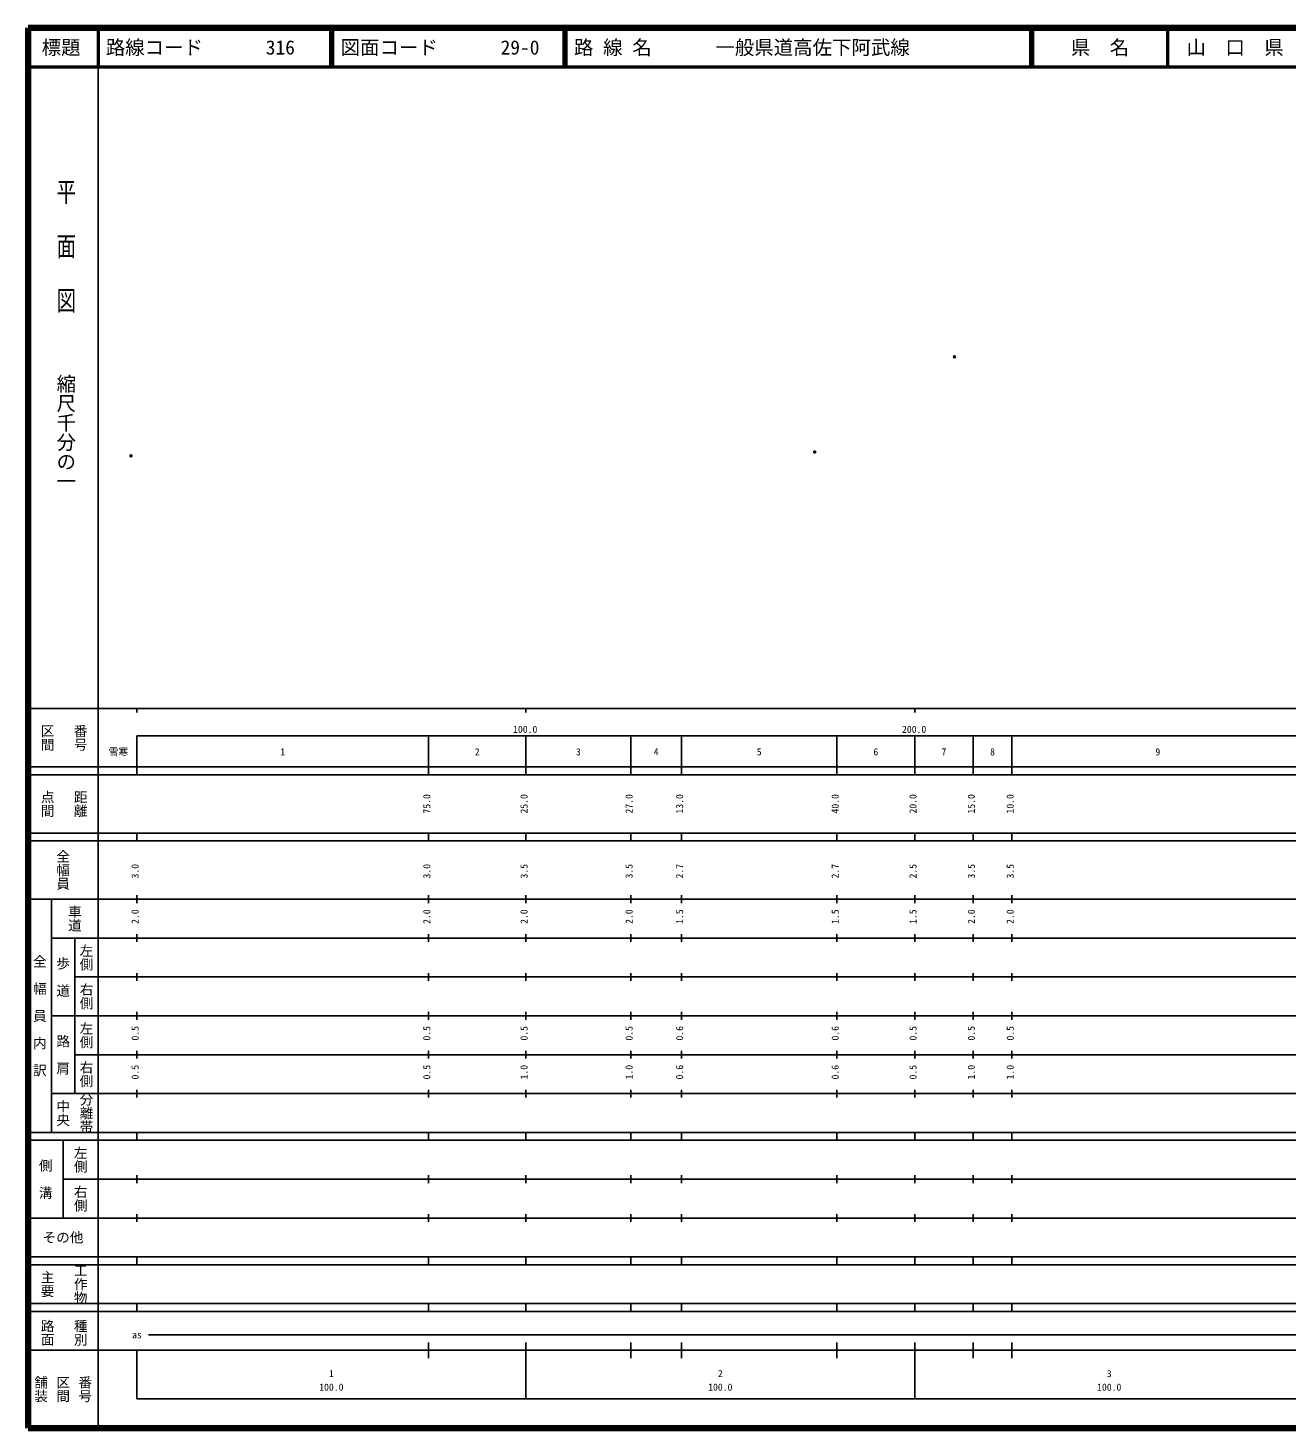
# Model space of a CAD drawing. Units: millimetres on the paper. Extents: x 40 to 680, y 20 to 380.
# Drawn here: x 40 to 363.7, y 20 to 380 of the extents above; entities that cross this region are included whole.
import ezdxf
from ezdxf.enums import TextEntityAlignment as Align

# ---------------------------------------------------------------- set-up
doc = ezdxf.new("R2010")
doc.units = ezdxf.units.MM
doc.header["$PDMODE"] = 32
doc.header["$PDSIZE"] = 0.5
doc.layers.add('M-OTRS', color=6, linetype='Continuous')
doc.layers.add('M-TTL-TXT', color=7, linetype='Continuous')
for name, color, linetype, lineweight in [('M-TTL', 2, 'Continuous', 140), ('M-TTL-BAND', 7, 'Continuous', 25), ('M-TTL-LINE', 7, 'Continuous', 50)]:
    doc.layers.add(name, color=color, linetype=linetype, lineweight=lineweight)
doc.styles.add('@ＭＳ ゴシック', font='')
doc.styles.add('ＭＳ ゴシック', font='')
doc.styles.get('@ＭＳ ゴシック').set_extended_font_data('@MS Gothic')
doc.styles.get('ＭＳ ゴシック').set_extended_font_data('MS Gothic')

msp = doc.modelspace()

# ---------------------------------------------------------------- linework, layer by layer
at = {"layer": 'M-OTRS'}
for p in [(278.215, 295.42), (66.481, 269.988), (242.262, 270.969)]:
    msp.add_point(p, dxfattribs=at)
at = {"layer": 'M-TTL'}
for p, q in [((40, 380), (40, 20)), ((680, 380), (40, 380)), ((40, 20), (680, 20))]:
    msp.add_line(p, q, dxfattribs=at)
at = {"layer": 'M-TTL-BAND'}
for p, q in [((58, 370), (58, 20)), ((40, 205), (579, 205)), ((68, 205), (68, 204)), ((168, 205), (168, 204)), ((268, 205), (268, 204)), ((68, 198), (579, 198)), ((68, 198), (68, 188)), ((143, 188), (143, 198)), ((168, 188), (168, 198)), ((195, 188), (195, 198)), ((208, 188), (208, 198)), ((248, 188), (248, 198)), ((268, 188), (268, 198)), ((283, 188), (283, 198)), ((293, 188), (293, 198)), ((40, 190), (579, 190)), ((40, 188), (579, 188)), ((40, 173), (579, 173)), ((68, 171), (68, 173)), ((143, 171), (143, 173)), ((168, 171), (168, 173)), ((195, 171), (195, 173)), ((208, 171), (208, 173)), ((248, 171), (248, 173)), ((268, 171), (268, 173)), ((283, 171), (283, 173)), ((293, 171), (293, 173)), ((40, 171), (579, 171)), ((40, 156), (579, 156)), ((46, 96), (46, 156)), ((68, 155), (68, 157)), ((143, 155), (143, 157)), ((168, 155), (168, 157)), ((195, 155), (195, 157)), ((208, 155), (208, 157)), ((248, 155), (248, 157)), ((268, 155), (268, 157)), ((283, 155), (283, 157)), ((293, 155), (293, 157)), ((46, 146), (579, 146)), ((52, 146), (52, 106)), ((68, 145), (68, 147)), ((143, 145), (143, 147)), ((168, 145), (168, 147)), ((195, 145), (195, 147)), ((208, 145), (208, 147)), ((248, 145), (248, 147)), ((268, 145), (268, 147)), ((283, 145), (283, 147)), ((293, 145), (293, 147)), ((68, 135), (68, 137)), ((143, 135), (143, 137)), ((168, 135), (168, 137)), ((195, 135), (195, 137)), ((208, 135), (208, 137)), ((248, 135), (248, 137)), ((268, 135), (268, 137)), ((283, 135), (283, 137)), ((293, 135), (293, 137)), ((52, 136), (579, 136)), ((46, 126), (579, 126)), ((68, 125), (68, 127)), ((143, 125), (143, 127)), ((168, 125), (168, 127)), ((195, 125), (195, 127)), ((208, 125), (208, 127)), ((248, 125), (248, 127)), ((268, 125), (268, 127)), ((283, 125), (283, 127)), ((293, 125), (293, 127)), ((52, 116), (579, 116)), ((68, 115), (68, 117)), ((143, 115), (143, 117)), ((168, 115), (168, 117)), ((195, 115), (195, 117)), ((208, 115), (208, 117)), ((248, 115), (248, 117)), ((268, 115), (268, 117)), ((283, 115), (283, 117)), ((293, 115), (293, 117)), ((46, 106), (579, 106)), ((68, 105), (68, 107)), ((143, 105), (143, 107)), ((168, 105), (168, 107)), ((195, 105), (195, 107)), ((208, 105), (208, 107)), ((248, 105), (248, 107)), ((268, 105), (268, 107)), ((283, 105), (283, 107)), ((293, 105), (293, 107)), ((40, 96), (579, 96)), ((40, 94), (579, 94)), ((49, 94), (49, 74)), ((68, 94), (68, 96)), ((143, 94), (143, 96)), ((168, 94), (168, 96)), ((195, 94), (195, 96)), ((208, 94), (208, 96)), ((248, 94), (248, 96)), ((268, 94), (268, 96)), ((283, 94), (283, 96)), ((293, 94), (293, 96)), ((49, 84), (579, 84)), ((68, 83), (68, 85)), ((143, 83), (143, 85)), ((168, 83), (168, 85)), ((195, 83), (195, 85)), ((208, 83), (208, 85)), ((248, 83), (248, 85)), ((268, 83), (268, 85)), ((283, 83), (283, 85)), ((293, 83), (293, 85)), ((40, 74), (579, 74)), ((68, 73), (68, 75)), ((143, 73), (143, 75)), ((168, 73), (168, 75)), ((195, 73), (195, 75)), ((208, 73), (208, 75)), ((248, 73), (248, 75)), ((268, 73), (268, 75)), ((283, 73), (283, 75)), ((293, 73), (293, 75)), ((40, 64), (579, 64)), ((40, 62), (579, 62)), ((68, 62), (68, 64)), ((143, 62), (143, 64)), ((168, 62), (168, 64)), ((195, 62), (195, 64)), ((208, 62), (208, 64)), ((248, 62), (248, 64)), ((268, 62), (268, 64)), ((283, 62), (283, 64)), ((293, 62), (293, 64)), ((40, 52), (579, 52)), ((68, 50), (68, 52)), ((143, 50), (143, 52)), ((168, 50), (168, 52)), ((195, 50), (195, 52)), ((208, 50), (208, 52)), ((248, 50), (248, 52)), ((268, 50), (268, 52)), ((283, 50), (283, 52)), ((293, 50), (293, 52)), ((40, 50), (579, 50)), ((71, 44), (565, 44)), ((40, 40), (579, 40)), ((68, 40), (68, 27.5)), ((143, 38), (143, 42)), ((168, 27.5), (168, 42)), ((195, 38), (195, 42)), ((208, 38), (208, 42)), ((248, 38), (248, 42)), ((268, 27.5), (268, 42)), ((283, 38), (283, 42)), ((293, 38), (293, 42)), ((68, 27.5), (579, 27.5))]:
    msp.add_line(p, q, dxfattribs=at)
at = {"layer": 'M-TTL-LINE'}
for p, q in [((58, 380), (58, 370)), ((117.75, 380), (117.75, 370)), ((118.25, 380), (118.25, 370)), ((177.75, 380), (177.75, 370)), ((178.25, 380), (178.25, 370)), ((297.75, 380), (297.75, 370)), ((298.25, 380), (298.25, 370)), ((333, 380), (333, 370)), ((40, 370), (680, 370))]:
    msp.add_line(p, q, dxfattribs=at)

# ---------------------------------------------------------------- texts
at = {"layer": 'M-TTL-BAND', "style": '@ＭＳ ゴシック', "width": 1.4}
msp.add_text('平  面  図', height=3.666, rotation=270, dxfattribs=at).set_placement((49.777, 306.475), align=Align.MIDDLE_RIGHT)
at = {"layer": 'M-TTL-BAND', "style": '@ＭＳ ゴシック'}
msp.add_text('縮尺千分の一', height=3.666, rotation=270, dxfattribs=at).set_placement((49.777, 261.03), align=Align.MIDDLE_RIGHT)
for s, p in [('区間', (45, 197.5)), ('番号', (53.5, 197.5)), ('点間', (45, 180.5)), ('距離', (53.5, 180.5)), ('全幅員', (49, 163.5)), ('車道', (52, 151)), ('左側', (55, 141)), ('全\u3000幅\u3000員\u3000内\u3000訳', (43, 126)), ('歩\u3000道', (49, 136)), ('右側', (55, 131)), ('左側', (55, 121)), ('路\u3000肩', (49, 116)), ('右側', (55, 111)), ('分離帯', (55, 101)), ('中央', (49, 101)), ('左側', (53.5, 89)), ('側\u3000溝', (44.5, 84)), ('右側', (53.5, 79)), ('工作物', (53.5, 57)), ('主要', (45, 57)), ('路面', (45, 44.5)), ('種別', (53.5, 44.5)), ('舗装', (43.333, 30)), ('区間', (49, 30)), ('番号', (54.667, 30))]:
    msp.add_text(s, height=2.566, rotation=270, dxfattribs=at).set_placement(p, align=Align.MIDDLE_CENTER)
at = {"layer": 'M-TTL-BAND', "style": 'ＭＳ ゴシック'}
for s, p in [('100.0', (167.844, 198.195)), ('200.0', (267.844, 198.195)), ('雪寒', (63.253, 192.405)), ('1', (105.5, 192.405)), ('2', (155.5, 192.405)), ('3', (181.5, 192.405)), ('4', (201.5, 192.405)), ('5', (228, 192.405)), ('6', (258, 192.405)), ('7', (275.5, 192.405)), ('8', (288, 192.405)), ('9', (330.5, 192.405)), ('as', (68, 42.5)), ('1', (118, 32.523)), ('2', (218, 32.523)), ('3', (318, 32.523)), ('100.0', (118, 29.033)), ('100.0', (218, 29.033)), ('100.0', (318, 29.033))]:
    msp.add_text(s, height=1.833, dxfattribs=at).set_placement(p, align=Align.BOTTOM_CENTER)
for s, p in [('75.0', (144, 180.5)), ('25.0', (169, 180.5)), ('27.0', (196, 180.5)), ('13.0', (209, 180.5)), ('40.0', (249, 180.5)), ('20.0', (269, 180.5)), ('15.0', (284, 180.5)), ('10.0', (294, 180.5)), ('3.0', (69, 163.174)), ('3.0', (144, 163.174)), ('3.5', (169, 163.174)), ('3.5', (196, 163.174)), ('2.7', (209, 163.174)), ('2.7', (249, 163.174)), ('2.5', (269, 163.174)), ('3.5', (284, 163.174)), ('3.5', (294, 163.174)), ('2.0', (69, 151.5)), ('2.0', (144, 151.5)), ('2.0', (169, 151.5)), ('2.0', (196, 151.5)), ('1.5', (209, 151.5)), ('1.5', (249, 151.5)), ('1.5', (269, 151.5)), ('2.0', (284, 151.5)), ('2.0', (294, 151.5)), ('0.5', (69, 121.5)), ('0.5', (144, 121.5)), ('0.5', (169, 121.5)), ('0.5', (196, 121.5)), ('0.6', (209, 121.5)), ('0.6', (249, 121.5)), ('0.5', (269, 121.5)), ('0.5', (284, 121.5)), ('0.5', (294, 121.5)), ('0.5', (69, 111.5)), ('0.5', (144, 111.5)), ('1.0', (169, 111.5)), ('1.0', (196, 111.5)), ('0.6', (209, 111.5)), ('0.6', (249, 111.5)), ('0.5', (269, 111.5)), ('1.0', (284, 111.5)), ('1.0', (294, 111.5))]:
    msp.add_text(s, height=1.833, rotation=90, dxfattribs=at).set_placement(p, align=Align.BOTTOM_CENTER)
msp.add_text('その他', height=2.566, dxfattribs=at).set_placement((49, 69), align=Align.MIDDLE_CENTER)
at = {"layer": 'M-TTL-TXT', "style": 'ＭＳ ゴシック'}
for s, p in [('標題', (48.5, 375)), ('県\u3000名', (315.625, 375)), ('山\u3000口\u3000県', (350.375, 375))]:
    msp.add_text(s, height=3.666, dxfattribs=at).set_placement(p, align=Align.MIDDLE_CENTER)
for s, p in [('路線コード', (60, 375)), ('316', (101.142, 375)), ('図面コード', (120.38, 375)), ('29-0', (161.521, 375)), ('路 線 名', (180.38, 375)), ('一般県道高佐下阿武線', (216.734, 375))]:
    msp.add_text(s, height=3.666, dxfattribs=at).set_placement(p, align=Align.MIDDLE_LEFT)

doc.saveas('drawing.dxf')
